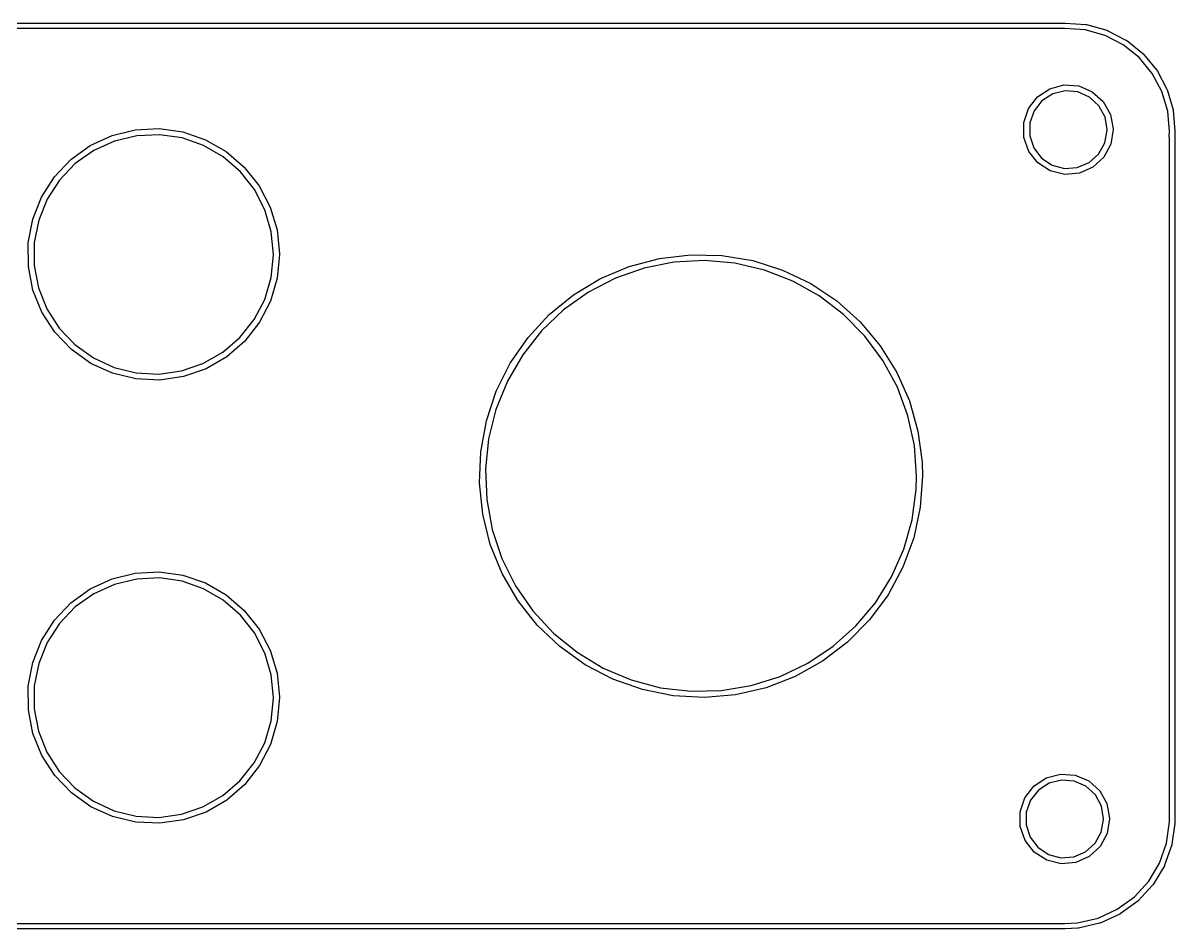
# Model space of a CAD drawing. Extents: x 76.1 to 164.7, y -130.2 to -96.9.
# Drawn here: x 122.47 to 164.7, y -130.15 to -96.93 of the extents above; entities that cross this region are included whole.
import ezdxf

# ---------------------------------------------------------------- set-up
doc = ezdxf.new("R2010")
doc.units = 0
doc.header["$MEASUREMENT"] = 0
doc.layers.add('BLACK', color=7, linetype='CONTINUOUS')

msp = doc.modelspace()

# ---------------------------------------------------------------- linework, layer by layer
at = {"layer": 'BLACK', "linetype": 'CONTINUOUS'}
for p, q in [((79.8743, -96.928), (160.664, -96.928)), ((160.664, -96.928), (160.667, -96.9286)), ((160.667, -96.9286), (161.432, -96.9814)), ((161.432, -96.9814), (161.432, -96.9814)), ((161.432, -96.9814), (161.432, -96.9814)), ((161.432, -96.9814), (161.442, -96.9827)), ((161.442, -96.9827), (161.447, -96.984)), ((161.447, -96.984), (161.452, -96.9849)), ((161.452, -96.9849), (162.195, -97.1918)), ((160.652, -97.128), (80.0165, -97.128)), ((161.408, -97.1803), (160.652, -97.128)), ((162.132, -97.3817), (161.408, -97.1803)), ((162.8, -97.7247), (162.132, -97.3817)), ((162.195, -97.1918), (162.205, -97.1951)), ((162.205, -97.1951), (162.209, -97.1974)), ((162.209, -97.1974), (162.214, -97.1991)), ((162.214, -97.1991), (162.901, -97.5513)), ((163.386, -98.195), (162.8, -97.7247)), ((162.901, -97.5513), (162.91, -97.5566)), ((162.91, -97.5566), (162.914, -97.5597)), ((162.914, -97.5597), (162.918, -97.5623)), ((162.918, -97.5623), (163.52, -98.0454)), ((163.866, -98.7736), (163.386, -98.195)), ((163.52, -98.0454), (163.527, -98.0524)), ((163.527, -98.0524), (163.531, -98.0562)), ((163.531, -98.0562), (163.534, -98.0596)), ((163.534, -98.0596), (164.026, -98.6538)), ((164.219, -99.4368), (163.866, -98.7736)), ((164.026, -98.6538), (164.026, -98.6538)), ((164.026, -98.6538), (164.026, -98.6539)), ((164.026, -98.6539), (164.033, -98.6622)), ((164.033, -98.6622), (164.035, -98.6666)), ((164.035, -98.6666), (164.038, -98.6706)), ((164.038, -98.6706), (164.401, -99.3517)), ((160.103, -99.3348), (160.627, -99.196)), ((160.627, -99.196), (161.167, -99.2343)), ((161.167, -99.2343), (161.666, -99.4455)), ((159.324, -100.066), (159.653, -99.6357)), ((159.653, -99.6357), (160.103, -99.3348)), ((160.214, -99.5263), (159.82, -99.7809)), ((160.67, -99.4131), (160.214, -99.5263)), ((161.137, -99.4536), (160.67, -99.4131)), ((161.567, -99.6434), (161.137, -99.4536)), ((161.911, -99.962), (161.567, -99.6434)), ((161.666, -99.4455), (162.069, -99.8068)), ((164.432, -100.158), (164.219, -99.4368)), ((164.401, -99.3517), (164.401, -99.3517)), ((164.401, -99.3517), (164.401, -99.3517)), ((164.401, -99.3517), (164.405, -99.3612)), ((164.405, -99.3612), (164.406, -99.3659)), ((164.406, -99.3659), (164.408, -99.3704)), ((164.408, -99.3704), (164.627, -100.111)), ((159.153, -100.58), (159.324, -100.066)), ((159.82, -99.7809), (159.53, -100.149)), ((162.134, -100.375), (161.911, -99.962)), ((162.069, -99.8068), (162.334, -100.279)), ((159.53, -100.149), (159.374, -100.592)), ((162.211, -100.838), (162.134, -100.375)), ((162.334, -100.279), (162.431, -100.812)), ((164.496, -100.91), (164.432, -100.158)), ((164.627, -100.111), (164.629, -100.121)), ((164.629, -100.121), (164.63, -100.126)), ((164.63, -100.126), (164.63, -100.13)), ((164.63, -100.13), (164.696, -100.899)), ((125.729, -101.056), (126.58, -100.846)), ((126.58, -100.846), (127.455, -100.801)), ((127.455, -100.801), (128.323, -100.922)), ((128.323, -100.922), (129.153, -101.205)), ((159.157, -101.122), (159.153, -100.58)), ((159.374, -100.592), (159.37, -101.062)), ((162.127, -101.322), (162.211, -100.86)), ((162.211, -100.86), (162.211, -100.838)), ((162.431, -100.838), (162.342, -101.372)), ((162.431, -100.812), (162.431, -100.838)), ((164.488, -101.094), (164.496, -100.91)), ((164.696, -100.912), (164.689, -101.069)), ((164.696, -100.899), (164.696, -100.91)), ((164.696, -100.91), (164.696, -100.911)), ((164.696, -100.911), (164.696, -100.912)), ((124.933, -101.422), (125.729, -101.056)), ((125.824, -101.256), (125.064, -101.601)), ((126.635, -101.06), (125.824, -101.256)), ((127.469, -101.022), (126.635, -101.06)), ((128.295, -101.141), (127.469, -101.022)), ((129.083, -101.415), (128.295, -101.141)), ((129.153, -101.205), (129.913, -101.64)), ((159.337, -101.633), (159.157, -101.122)), ((159.37, -101.062), (159.519, -101.507)), ((161.897, -101.732), (162.127, -101.322)), ((164.489, -101.114), (164.488, -101.094)), ((164.492, -101.124), (164.489, -101.114)), ((164.492, -126.218), (164.492, -101.124)), ((164.689, -101.069), (164.692, -101.083)), ((164.692, -101.083), (164.692, -126.247)), ((124.221, -101.933), (124.933, -101.422)), ((125.064, -101.601), (124.383, -102.084)), ((129.805, -101.833), (129.083, -101.415)), ((129.913, -101.64), (130.578, -102.211)), ((159.672, -102.058), (159.337, -101.633)), ((159.519, -101.507), (159.804, -101.88)), ((161.548, -102.045), (161.897, -101.732)), ((162.342, -101.372), (162.085, -101.849)), ((123.618, -102.57), (124.221, -101.933)), ((124.383, -102.084), (123.806, -102.687)), ((130.436, -102.38), (129.805, -101.833)), ((160.127, -102.352), (159.672, -102.058)), ((159.804, -101.88), (160.194, -102.141)), ((160.194, -102.141), (160.647, -102.261)), ((161.116, -102.228), (161.548, -102.045)), ((162.085, -101.849), (161.687, -102.216)), ((123.147, -103.308), (123.618, -102.57)), ((130.951, -103.036), (130.436, -102.38)), ((130.578, -102.211), (131.123, -102.897)), ((160.653, -102.482), (160.127, -102.352)), ((160.647, -102.261), (161.116, -102.228)), ((161.192, -102.435), (160.653, -102.482)), ((161.687, -102.216), (161.192, -102.435)), ((123.806, -102.687), (123.353, -103.388)), ((131.334, -103.778), (130.951, -103.036)), ((131.123, -102.897), (131.529, -103.674)), ((122.823, -104.123), (123.147, -103.308)), ((123.353, -103.388), (123.041, -104.162)), ((131.568, -104.579), (131.334, -103.778)), ((131.529, -103.674), (131.78, -104.514)), ((122.66, -104.984), (122.823, -104.123)), ((123.041, -104.162), (122.881, -104.981)), ((131.648, -105.41), (131.568, -104.579)), ((131.78, -104.514), (131.868, -105.386)), ((122.662, -105.86), (122.66, -104.984)), ((122.881, -104.981), (122.879, -105.816)), ((131.564, -106.263), (131.648, -105.433)), ((131.648, -105.433), (131.648, -105.41)), ((131.868, -105.41), (131.784, -106.282)), ((131.868, -105.386), (131.868, -105.41)), ((144.689, -105.854), (145.798, -105.56)), ((145.798, -105.56), (146.937, -105.425)), ((146.937, -105.425), (148.084, -105.452)), ((148.084, -105.452), (149.216, -105.64)), ((122.83, -106.72), (122.662, -105.86)), ((122.879, -105.816), (123.035, -106.636)), ((143.633, -106.301), (144.689, -105.854)), ((145.235, -105.916), (144.182, -106.286)), ((146.33, -105.698), (145.235, -105.916)), ((147.444, -105.637), (146.33, -105.698)), ((148.556, -105.733), (147.444, -105.637)), ((149.644, -105.985), (148.556, -105.733)), ((149.216, -105.64), (150.31, -105.986)), ((150.685, -106.388), (149.644, -105.985)), ((150.31, -105.986), (151.344, -106.483)), ((131.325, -107.063), (131.564, -106.263)), ((131.784, -106.282), (131.538, -107.123)), ((142.65, -106.893), (143.633, -106.301)), ((144.182, -106.286), (143.191, -106.8)), ((151.658, -106.933), (150.685, -106.388)), ((123.158, -107.533), (122.83, -106.72)), ((123.035, -106.636), (123.343, -107.412)), ((143.191, -106.8), (142.283, -107.449)), ((151.344, -106.483), (152.298, -107.12)), ((130.939, -107.803), (131.325, -107.063)), ((131.538, -107.123), (131.136, -107.903)), ((141.76, -107.617), (142.65, -106.893)), ((152.546, -107.611), (151.658, -106.933)), ((152.298, -107.12), (153.153, -107.886)), ((123.633, -108.269), (123.158, -107.533)), ((123.343, -107.412), (123.792, -108.115)), ((140.981, -108.46), (141.76, -107.617)), ((142.283, -107.449), (141.475, -108.22)), ((153.329, -108.406), (152.546, -107.611)), ((130.42, -108.457), (130.939, -107.803)), ((131.136, -107.903), (130.595, -108.592)), ((153.153, -107.886), (153.891, -108.764)), ((124.239, -108.903), (123.633, -108.269)), ((123.792, -108.115), (124.366, -108.721)), ((129.787, -109), (130.42, -108.457)), ((140.329, -109.404), (140.981, -108.46)), ((141.475, -108.22), (140.784, -109.096)), ((153.992, -109.304), (153.329, -108.406)), ((124.954, -109.41), (124.239, -108.903)), ((124.366, -108.721), (125.044, -109.207)), ((130.595, -108.592), (129.933, -109.166)), ((153.891, -108.764), (154.498, -109.737)), ((125.044, -109.207), (125.802, -109.557)), ((129.062, -109.414), (129.787, -109)), ((129.933, -109.166), (129.175, -109.605)), ((140.784, -109.096), (140.224, -110.062)), ((154.522, -110.286), (153.992, -109.304)), ((125.752, -109.772), (124.954, -109.41)), ((126.604, -109.978), (125.752, -109.772)), ((125.802, -109.557), (126.612, -109.757)), ((126.612, -109.757), (127.446, -109.8)), ((127.446, -109.8), (128.272, -109.684)), ((128.272, -109.684), (129.062, -109.414)), ((129.175, -109.605), (128.347, -109.892)), ((139.816, -110.43), (140.329, -109.404)), ((154.498, -109.737), (154.962, -110.787)), ((127.479, -110.018), (126.604, -109.978)), ((128.347, -109.892), (127.479, -110.018)), ((140.224, -110.062), (139.805, -111.096)), ((139.453, -111.518), (139.816, -110.43)), ((154.908, -111.333), (154.522, -110.286)), ((154.962, -110.787), (155.273, -111.891)), ((139.805, -111.096), (139.536, -112.179)), ((155.143, -112.425), (154.908, -111.333)), ((139.247, -112.647), (139.453, -111.518)), ((155.273, -111.891), (155.426, -113.028)), ((139.536, -112.179), (139.422, -113.29)), ((139.202, -113.793), (139.247, -112.647)), ((155.222, -113.538), (155.143, -112.425)), ((155.426, -113.028), (155.442, -113.538)), ((139.422, -113.29), (139.466, -114.405)), ((155.206, -114.034), (155.222, -113.538)), ((155.442, -113.538), (155.361, -114.682)), ((139.319, -114.934), (139.202, -113.793)), ((139.466, -114.405), (139.666, -115.503)), ((155.058, -115.14), (155.206, -114.034)), ((155.361, -114.682), (155.12, -115.804)), ((139.596, -116.048), (139.319, -114.934)), ((154.755, -116.215), (155.058, -115.14)), ((139.666, -115.503), (140.019, -116.562)), ((140.026, -117.111), (139.596, -116.048)), ((155.12, -115.804), (154.722, -116.88)), ((154.304, -117.236), (154.755, -116.215)), ((140.019, -116.562), (140.518, -117.56)), ((154.722, -116.88), (154.178, -117.89)), ((124.933, -117.678), (125.729, -117.312)), ((125.729, -117.312), (126.58, -117.102)), ((126.635, -117.316), (125.824, -117.512)), ((126.58, -117.102), (127.455, -117.057)), ((127.469, -117.278), (126.635, -117.316)), ((127.455, -117.057), (128.323, -117.178)), ((128.295, -117.397), (127.469, -117.278)), ((128.323, -117.178), (129.153, -117.461)), ((140.602, -118.103), (140.026, -117.111)), ((153.713, -118.183), (154.304, -117.236)), ((124.221, -118.189), (124.933, -117.678)), ((125.824, -117.512), (125.064, -117.857)), ((129.083, -117.671), (128.295, -117.397)), ((129.805, -118.089), (129.083, -117.671)), ((129.153, -117.461), (129.913, -117.896)), ((140.518, -117.56), (141.153, -118.479)), ((123.618, -118.826), (124.221, -118.189)), ((125.064, -117.857), (124.383, -118.34)), ((130.436, -118.636), (129.805, -118.089)), ((129.913, -117.896), (130.578, -118.467)), ((141.313, -119.004), (140.602, -118.103)), ((152.995, -119.037), (153.713, -118.183)), ((154.178, -117.89), (153.496, -118.813)), ((124.383, -118.34), (123.806, -118.943)), ((130.951, -119.292), (130.436, -118.636)), ((130.578, -118.467), (131.123, -119.153)), ((141.153, -118.479), (141.911, -119.298)), ((123.147, -119.564), (123.618, -118.826)), ((123.806, -118.943), (123.353, -119.644)), ((142.143, -119.796), (141.313, -119.004)), ((152.163, -119.782), (152.995, -119.037)), ((153.496, -118.813), (152.691, -119.63)), ((131.334, -120.034), (130.951, -119.292)), ((131.123, -119.153), (131.529, -119.93)), ((141.911, -119.298), (142.776, -120.003)), ((122.823, -120.379), (123.147, -119.564)), ((123.353, -119.644), (123.041, -120.418)), ((131.529, -119.93), (131.78, -120.77)), ((143.076, -120.463), (142.143, -119.796)), ((151.235, -120.402), (152.163, -119.782)), ((152.691, -119.63), (151.779, -120.326)), ((131.568, -120.835), (131.334, -120.034)), ((142.776, -120.003), (143.733, -120.579)), ((151.779, -120.326), (150.778, -120.887)), ((122.66, -121.24), (122.823, -120.379)), ((123.041, -120.418), (122.881, -121.237)), ((131.78, -120.77), (131.868, -121.642)), ((144.094, -120.992), (143.076, -120.463)), ((143.733, -120.579), (144.76, -121.014)), ((150.229, -120.885), (151.235, -120.402)), ((131.648, -121.666), (131.568, -120.835)), ((145.177, -121.372), (144.094, -120.992)), ((144.76, -121.014), (145.839, -121.3)), ((149.165, -121.222), (150.229, -120.885)), ((150.778, -120.887), (149.708, -121.301)), ((122.662, -122.116), (122.66, -121.24)), ((122.881, -121.237), (122.879, -122.072)), ((146.302, -121.596), (145.177, -121.372)), ((145.839, -121.3), (146.948, -121.431)), ((147.448, -121.659), (146.302, -121.596)), ((146.948, -121.431), (148.064, -121.405)), ((148.591, -121.56), (147.448, -121.659)), ((148.064, -121.405), (149.165, -121.222)), ((149.708, -121.301), (148.591, -121.56)), ((131.564, -122.519), (131.648, -121.689)), ((131.648, -121.689), (131.648, -121.666)), ((131.868, -121.666), (131.784, -122.538)), ((131.868, -121.642), (131.868, -121.666)), ((122.83, -122.976), (122.662, -122.116)), ((122.879, -122.072), (123.035, -122.892)), ((131.325, -123.319), (131.564, -122.519)), ((131.784, -122.538), (131.538, -123.379)), ((123.158, -123.789), (122.83, -122.976)), ((123.035, -122.892), (123.343, -123.668)), ((123.343, -123.668), (123.792, -124.371)), ((130.939, -124.059), (131.325, -123.319)), ((131.538, -123.379), (131.136, -124.159)), ((123.633, -124.525), (123.158, -123.789)), ((130.42, -124.713), (130.939, -124.059)), ((124.239, -125.159), (123.633, -124.525)), ((123.792, -124.371), (124.366, -124.977)), ((131.136, -124.159), (130.595, -124.848)), ((159.971, -124.608), (160.495, -124.469)), ((160.495, -124.469), (161.035, -124.507)), ((161.035, -124.507), (161.533, -124.718)), ((124.366, -124.977), (125.044, -125.463)), ((129.787, -125.256), (130.42, -124.713)), ((130.595, -124.848), (129.933, -125.422)), ((159.192, -125.339), (159.521, -124.909)), ((159.521, -124.909), (159.971, -124.608)), ((160.082, -124.799), (159.688, -125.054)), ((160.538, -124.686), (160.082, -124.799)), ((161.005, -124.727), (160.538, -124.686)), ((161.434, -124.916), (161.005, -124.727)), ((161.779, -125.235), (161.434, -124.916)), ((161.533, -124.718), (161.937, -125.08)), ((124.954, -125.666), (124.239, -125.159)), ((129.062, -125.67), (129.787, -125.256)), ((159.021, -125.853), (159.192, -125.339)), ((159.688, -125.054), (159.397, -125.422)), ((162.002, -125.648), (161.779, -125.235)), ((161.937, -125.08), (162.201, -125.552)), ((125.752, -126.028), (124.954, -125.666)), ((125.044, -125.463), (125.802, -125.813)), ((125.802, -125.813), (126.612, -126.013)), ((128.272, -125.94), (129.062, -125.67)), ((129.933, -125.422), (129.175, -125.861)), ((159.397, -125.422), (159.242, -125.865)), ((162.079, -126.111), (162.002, -125.648)), ((162.201, -125.552), (162.299, -126.085)), ((126.604, -126.234), (125.752, -126.028)), ((127.479, -126.274), (126.604, -126.234)), ((126.612, -126.013), (127.446, -126.056)), ((127.446, -126.056), (128.272, -125.94)), ((128.347, -126.148), (127.479, -126.274)), ((129.175, -125.861), (128.347, -126.148)), ((159.025, -126.395), (159.021, -125.853)), ((159.242, -125.865), (159.238, -126.335)), ((161.995, -126.595), (162.079, -126.133)), ((162.079, -126.133), (162.079, -126.111)), ((162.299, -126.111), (162.21, -126.645)), ((162.299, -126.085), (162.299, -126.111)), ((164.386, -127.003), (164.491, -126.225)), ((164.491, -126.225), (164.492, -126.218)), ((164.692, -126.247), (164.687, -126.273)), ((159.204, -126.906), (159.025, -126.395)), ((159.238, -126.335), (159.387, -126.78)), ((161.765, -127.005), (161.995, -126.595)), ((162.21, -126.645), (161.953, -127.122)), ((164.686, -126.276), (164.583, -127.04)), ((164.687, -126.273), (164.686, -126.276)), ((159.54, -127.331), (159.204, -126.906)), ((159.387, -126.78), (159.671, -127.153)), ((161.416, -127.318), (161.765, -127.005)), ((164.131, -127.735), (164.386, -127.003)), ((164.578, -127.06), (164.316, -127.811)), ((164.58, -127.055), (164.578, -127.06)), ((164.581, -127.05), (164.58, -127.055)), ((164.583, -127.04), (164.581, -127.05)), ((159.995, -127.625), (159.54, -127.331)), ((159.671, -127.153), (160.062, -127.414)), ((160.062, -127.414), (160.515, -127.534)), ((160.515, -127.534), (160.983, -127.501)), ((160.983, -127.501), (161.416, -127.318)), ((161.555, -127.489), (161.06, -127.708)), ((161.953, -127.122), (161.555, -127.489)), ((160.52, -127.755), (159.995, -127.625)), ((161.06, -127.708), (160.52, -127.755)), ((163.733, -128.401), (164.131, -127.735)), ((164.308, -127.829), (163.9, -128.512)), ((164.31, -127.825), (164.308, -127.829)), ((164.312, -127.82), (164.31, -127.825)), ((164.316, -127.811), (164.312, -127.82)), ((164.316, -127.811), (164.316, -127.811)), ((164.316, -127.811), (164.316, -127.811)), ((163.21, -128.973), (163.733, -128.401)), ((163.888, -128.528), (163.35, -129.116)), ((163.89, -128.525), (163.888, -128.528)), ((163.894, -128.521), (163.89, -128.525)), ((163.9, -128.512), (163.894, -128.521)), ((163.9, -128.512), (163.9, -128.512)), ((163.9, -128.512), (163.9, -128.512)), ((162.582, -129.428), (163.21, -128.973)), ((163.335, -129.129), (162.691, -129.596)), ((163.339, -129.126), (163.335, -129.129)), ((163.343, -129.123), (163.339, -129.126)), ((163.35, -129.116), (163.343, -129.123)), ((163.35, -129.116), (163.35, -129.116)), ((163.35, -129.116), (163.35, -129.116)), ((161.876, -129.748), (162.582, -129.428)), ((162.674, -129.606), (161.949, -129.935)), ((162.678, -129.604), (162.674, -129.606)), ((162.682, -129.602), (162.678, -129.604)), ((162.691, -129.596), (162.682, -129.602)), ((162.691, -129.596), (162.691, -129.596)), ((162.691, -129.596), (162.691, -129.596)), ((80.1219, -129.948), (160.652, -129.948)), ((160.652, -129.948), (161.117, -129.92)), ((161.117, -129.92), (161.876, -129.748)), ((161.93, -129.941), (161.154, -130.117)), ((161.934, -129.939), (161.93, -129.941)), ((161.939, -129.938), (161.934, -129.939)), ((161.949, -129.935), (161.939, -129.938)), ((160.664, -130.148), (80.1546, -130.148)), ((160.667, -130.147), (160.664, -130.148)), ((161.138, -130.119), (160.667, -130.147)), ((161.14, -130.118), (161.138, -130.119)), ((161.143, -130.118), (161.14, -130.118)), ((161.154, -130.117), (161.143, -130.118))]:
    msp.add_line(p, q, dxfattribs=at)

doc.saveas('drawing.dxf')
